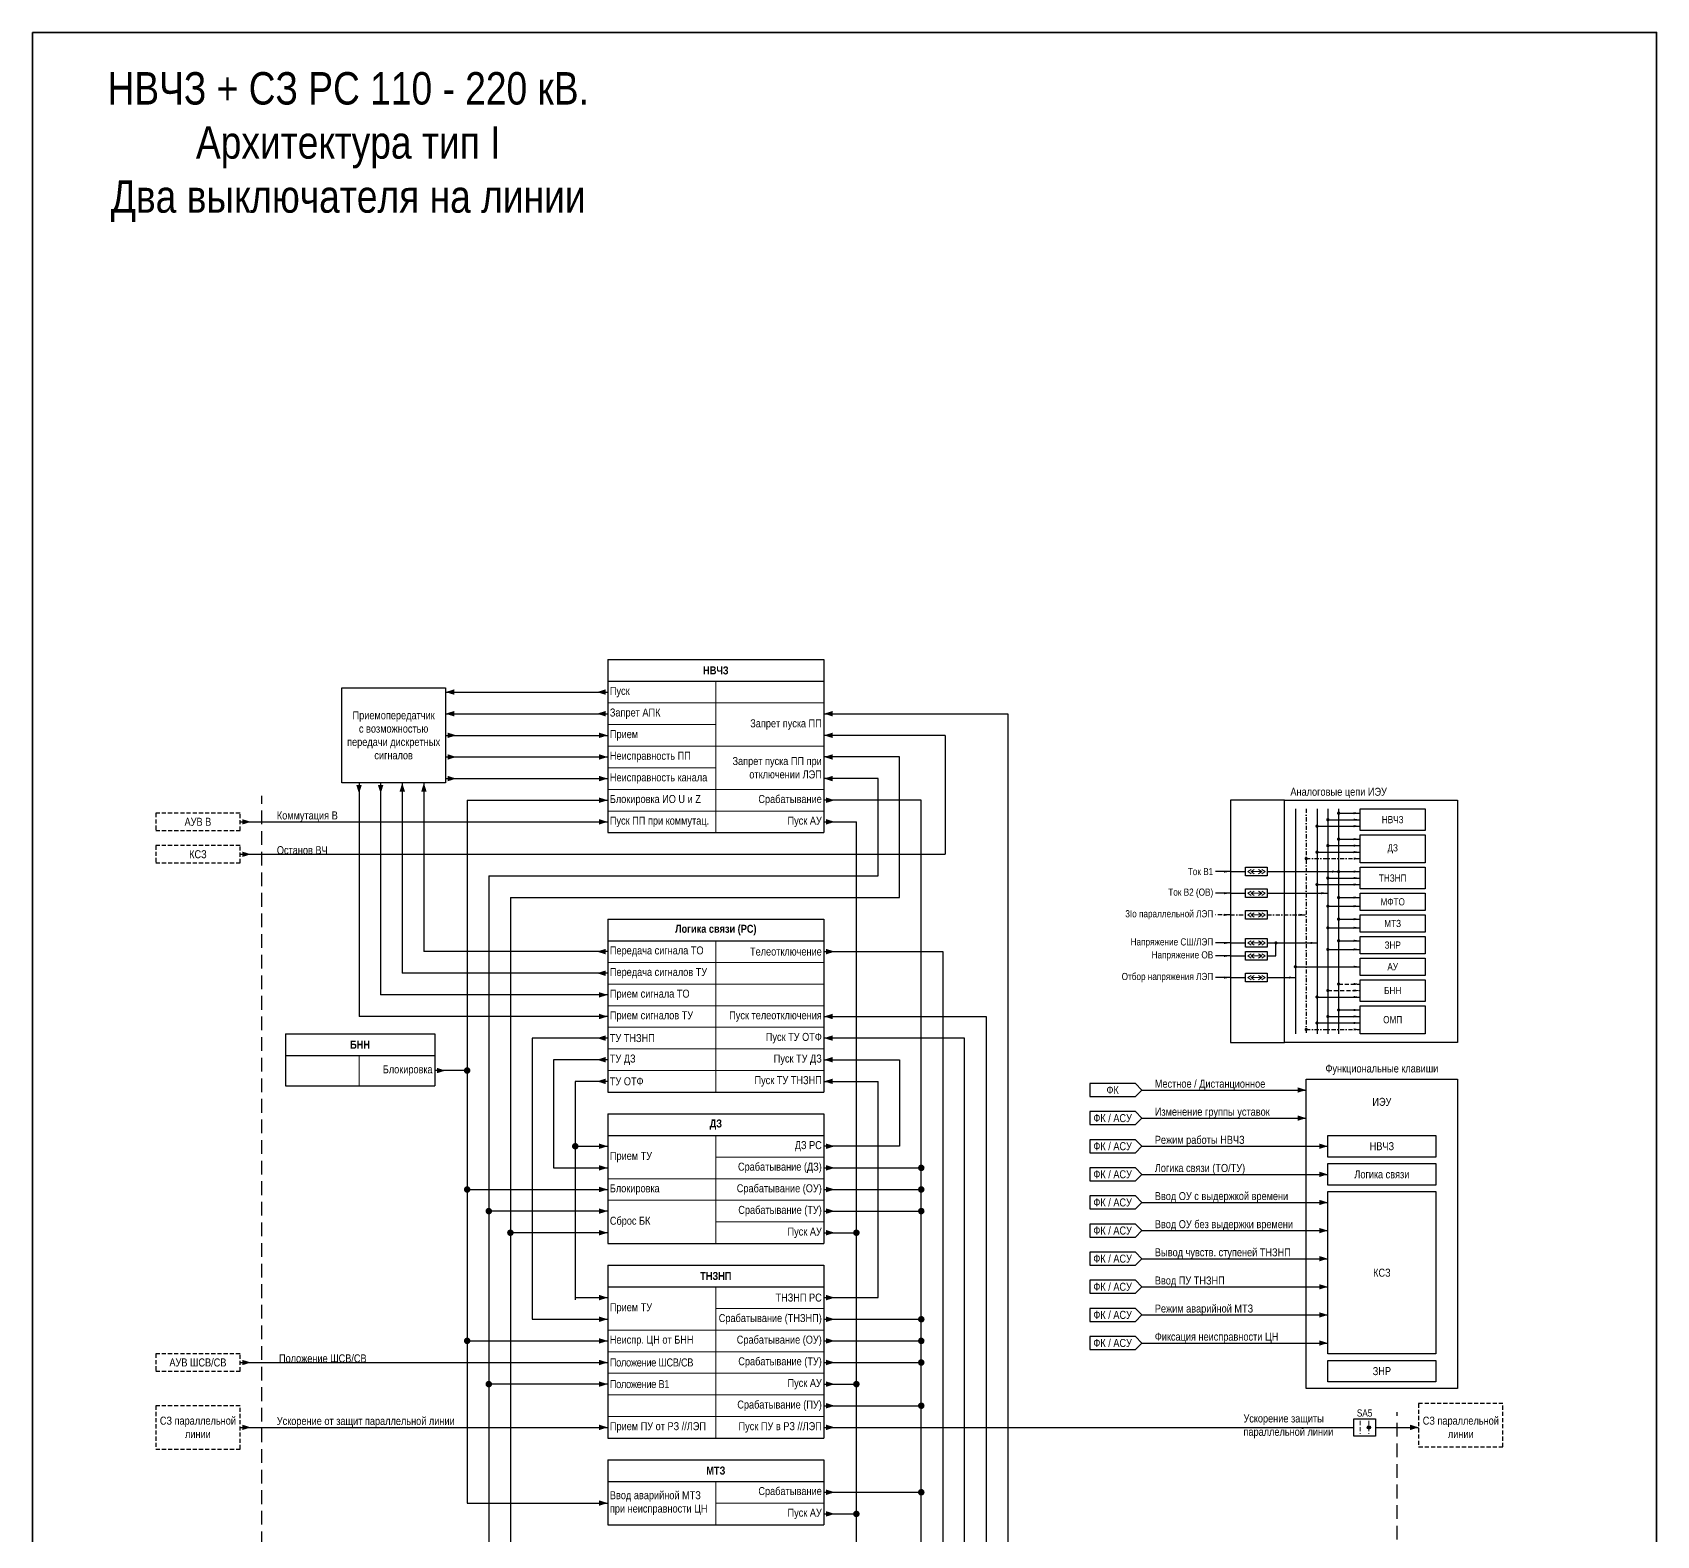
# Model space of a CAD drawing. Header units: millimetres. Extents: x -14593 to 14732, y -17400 to 5232.
# Drawn here: x 7284 to 8035, y -725 to -30 of the extents above; entities that cross this region are included whole.
import ezdxf
from ezdxf.enums import TextEntityAlignment as Align

# ---------------------------------------------------------------- set-up
doc = ezdxf.new("R2010")
doc.units = ezdxf.units.MM
doc.linetypes.add('штриховая2', pattern=[9.525, 6.35, -3.175])
doc.linetypes.add('штрихпунктирная2', pattern=[12.7, 6.35, -3.175, 0, -3.175])
for name, color, linetype, lineweight in [('Основная', 7, 'Continuous', 30), ('Отключение_включение', 1, 'Continuous', 30), ('Тонкая', 7, 'Continuous', 18), ('Цепи внешние', 84, 'Continuous', 30), ('Цепи внутренние', 5, 'Continuous', 30), ('Цепи ТН', 200, 'Continuous', 30), ('Цепи ТТ', 23, 'Continuous', 30), ('Цепи ТТ  других присоединений', 23, 'штрихпунктирная2', 30), ('Цепь - ФК и АСУ', 132, 'Continuous', 30), ('Штриховая', 7, 'штриховая2', 20)]:
    doc.layers.add(name, color=color, linetype=linetype, lineweight=lineweight)
doc.layers.add('Рамка', color=8, linetype='Continuous', lineweight=35, plot=False)
doc.styles.add('Narrow', font='ARIALN.TTF')
doc.styles.add('Табл дан', font='ARIALN.TTF')
doc.styles.add('Табл загол', font='ARIALNB.TTF')

# ---------------------------------------------------------------- blocks, each defined once
blk = doc.blocks.new('*T272')
at = {"layer": 'Основная', "color": 0, "linetype": 'ByBlock', "lineweight": -2, "transparency": 16777216}
for p, q in [((0, 0), (100, 0)), ((0, 0), (0, -10)), ((100, 0), (100, -10))]:
    blk.add_line(p, q, dxfattribs=at)
at = {"layer": 'Основная', "color": 0, "linetype": 'ByBlock', "lineweight": 30, "transparency": 16777216}
for p, q in [((0, -10), (100, -10)), ((0, -10), (0, -60)), ((100, -10), (100, -60)), ((0, -60), (100, -60))]:
    blk.add_line(p, q, dxfattribs=at)
at = {"layer": 'Основная', "color": 0, "linetype": 'ByBlock', "lineweight": 18, "transparency": 16777216}
for p, q in [((50, -10), (50, -60)), ((50, -20), (100, -20)), ((0, -30), (100, -30)), ((0, -40), (100, -40)), ((50, -50), (100, -50))]:
    blk.add_line(p, q, dxfattribs=at)
at = {"layer": 'Основная', "color": 0, "transparency": 16777216, "char_height": 3.7}
for s, insert, width, attachment_point, style in [('{\\C256;ДЗ}', (50, -5), 97, 5, 'Табл загол'), ('ДЗ РС', (99, -15), 48, 6, 'Табл дан'), ('Прием ТУ', (1, -20), 48, 4, 'Табл дан'), ('Срабатывание (ДЗ)', (99, -25), 48, 6, 'Табл дан'), ('{\\C256;Блокировка}', (1, -35), 48, 4, 'Табл дан'), ('Срабатывание (ОУ)', (99, -35), 48, 6, 'Табл дан'), ('Срабатывание (ТУ)', (99, -45), 48, 6, 'Табл дан'), ('Сброс БК', (1, -50), 48, 4, 'Табл дан'), ('Пуск АУ', (99, -55), 48, 6, 'Табл дан')]:
    blk.add_mtext(s, dxfattribs=dict(at, insert=insert, width=width, attachment_point=attachment_point, style=style))
blk = doc.blocks.new('*T273')
at = {"layer": 'Основная', "color": 0, "linetype": 'ByBlock', "lineweight": -2, "transparency": 16777216}
for p, q in [((0, 0), (100, 0)), ((0, 0), (0, -10)), ((100, 0), (100, -10))]:
    blk.add_line(p, q, dxfattribs=at)
at = {"layer": 'Основная', "color": 0, "linetype": 'ByBlock', "lineweight": 30, "transparency": 16777216}
for p, q in [((0, -10), (100, -10)), ((0, -10), (0, -80)), ((100, -10), (100, -80)), ((0, -80), (100, -80))]:
    blk.add_line(p, q, dxfattribs=at)
at = {"layer": 'Основная', "color": 0, "linetype": 'ByBlock', "lineweight": 18, "transparency": 16777216}
for p, q in [((50, -10), (50, -80)), ((50, -20), (100, -20)), ((0, -30), (100, -30)), ((0, -40), (100, -40)), ((0, -50), (100, -50)), ((0, -60), (100, -60)), ((0, -70), (100, -70))]:
    blk.add_line(p, q, dxfattribs=at)
at = {"layer": 'Основная', "color": 0, "transparency": 16777216, "char_height": 3.7}
for s, insert, width, attachment_point, style in [('{\\C256;ТНЗНП}', (50, -5), 97, 5, 'Табл загол'), ('ТНЗНП РС', (99, -15), 48, 6, 'Табл дан'), ('Прием ТУ', (1, -20), 48, 4, 'Табл дан'), ('Срабатывание ({\\C256;ТНЗНП)}', (99, -25), 48, 6, 'Табл дан'), ('{\\C256;Неиспр. ЦН от БНН}', (1, -35), 48, 4, 'Табл дан'), ('Срабатывание (ОУ)', (99, -35), 48, 6, 'Табл дан'), ('{\\T0.95;Положение ШСВ/СВ}', (1, -45), 48, 4, 'Табл дан'), ('Срабатывание (ТУ)', (99, -45), 48, 6, 'Табл дан'), ('{\\T0.95;Положение В1}', (1, -55), 48, 4, 'Табл дан'), ('Пуск АУ', (99, -55), 48, 6, 'Табл дан'), ('Срабатывание (ПУ)', (99, -65), 48, 6, 'Табл дан'), ('Прием ПУ от РЗ //ЛЭП', (1, -75), 48, 4, 'Табл дан'), ('Пуск ПУ в РЗ //ЛЭП', (99, -75), 48, 6, 'Табл дан')]:
    blk.add_mtext(s, dxfattribs=dict(at, insert=insert, width=width, attachment_point=attachment_point, style=style))
blk = doc.blocks.new('*T275')
at = {"layer": 'Основная', "color": 0, "linetype": 'ByBlock', "lineweight": -2, "transparency": 16777216}
for p, q in [((0, 0), (100, 0)), ((0, 0), (0, -10)), ((100, 0), (100, -10))]:
    blk.add_line(p, q, dxfattribs=at)
at = {"layer": 'Основная', "color": 0, "linetype": 'ByBlock', "lineweight": 30, "transparency": 16777216}
for p, q in [((0, -10), (100, -10)), ((0, -10), (0, -30)), ((100, -10), (100, -30)), ((0, -30), (100, -30))]:
    blk.add_line(p, q, dxfattribs=at)
at = {"layer": 'Основная', "color": 0, "linetype": 'ByBlock', "lineweight": 18, "transparency": 16777216}
for p, q in [((50, -10), (50, -30)), ((50, -20), (100, -20))]:
    blk.add_line(p, q, dxfattribs=at)
at = {"layer": 'Основная', "color": 0, "transparency": 16777216, "char_height": 3.7}
for s, insert, width, attachment_point, style in [('{\\C256;МТЗ}', (50, -5), 97, 5, 'Табл загол'), ('Ввод аварийной МТЗ при неисправности ЦН', (1, -20), 48, 4, 'Табл дан'), ('Срабатывание', (99, -15), 48, 6, 'Табл дан'), ('Пуск АУ', (99, -25), 48, 6, 'Табл дан')]:
    blk.add_mtext(s, dxfattribs=dict(at, insert=insert, width=width, attachment_point=attachment_point, style=style))
blk = doc.blocks.new('Point')
at = {"layer": 'Основная', "color": 0, "const_width": 1.5}
blk.add_lwpolyline([(-0.75, 0, 1), (0.75, 0, 1)], format="xyb", close=True, dxfattribs=at)
blk = doc.blocks.new('*T271')
at = {"layer": 'Основная', "color": 0, "linetype": 'ByBlock', "lineweight": -2, "transparency": 16777216}
for p, q in [((0, 0), (69, 0)), ((0, 0), (0, -10)), ((69, 0), (69, -10))]:
    blk.add_line(p, q, dxfattribs=at)
at = {"layer": 'Основная', "color": 0, "linetype": 'ByBlock', "lineweight": 30, "transparency": 16777216}
for p, q in [((0, -10), (69, -10)), ((0, -10), (0, -24)), ((69, -10), (69, -24)), ((0, -24), (69, -24))]:
    blk.add_line(p, q, dxfattribs=at)
at = {"layer": 'Основная', "color": 0, "linetype": 'ByBlock', "lineweight": 18, "transparency": 16777216}
blk.add_line((34, -10), (34, -24), dxfattribs=at)
at = {"layer": 'Основная', "color": 0, "transparency": 16777216, "char_height": 3.7}
for s, insert, width, attachment_point, style in [('{\\C256;БНН}', (34.5, -5), 66, 5, 'Табл загол'), ('Блокировка', (68, -17), 33, 6, 'Табл дан')]:
    blk.add_mtext(s, dxfattribs=dict(at, insert=insert, width=width, attachment_point=attachment_point, style=style))
blk = doc.blocks.new('*T279')
at = {"layer": 'Основная', "color": 0, "linetype": 'ByBlock', "lineweight": -2, "transparency": 16777216}
for p, q in [((0, 0), (100, 0)), ((0, 0), (0, -10)), ((100, 0), (100, -10))]:
    blk.add_line(p, q, dxfattribs=at)
at = {"layer": 'Основная', "color": 0, "linetype": 'ByBlock', "lineweight": 30, "transparency": 16777216}
for p, q in [((0, -10), (100, -10)), ((0, -10), (0, -80)), ((100, -10), (100, -80)), ((0, -80), (100, -80))]:
    blk.add_line(p, q, dxfattribs=at)
at = {"layer": 'Основная', "color": 0, "linetype": 'ByBlock', "lineweight": 18, "transparency": 16777216}
for p, q in [((50, -10), (50, -80)), ((0, -20), (100, -20)), ((0, -30), (50, -30)), ((0, -40), (100, -40)), ((0, -50), (50, -50)), ((0, -60), (100, -60)), ((0, -70), (100, -70))]:
    blk.add_line(p, q, dxfattribs=at)
at = {"layer": 'Основная', "color": 0, "transparency": 16777216, "char_height": 3.7}
for s, insert, width, attachment_point, style in [('НВЧЗ', (50, -5), 97, 5, 'Табл загол'), ('{\\C256;Пуск}', (1, -15), 48, 4, 'Табл дан'), ('{\\C256;Запрет АПК\\P}', (1, -25), 48, 4, 'Табл дан'), ('{\\C256;Запрет пуска ПП\\P}', (99, -30), 48, 6, 'Табл дан'), ('{\\C256;Прием\\P}', (1, -35), 48, 4, 'Табл дан'), ('{\\C256;Неисправность ПП\\P}', (1, -45), 48, 4, 'Табл дан'), ('{\\C256;Запрет пуска ПП при отключении ЛЭП}', (99, -50), 48, 6, 'Табл дан'), ('{\\C256;Неисправность канала\\P}', (1, -55), 48, 4, 'Табл дан'), ('Блокировка ИО U и Z', (1, -65), 48, 4, 'Табл дан'), ('Срабатывание ', (99, -65), 48, 6, 'Табл дан'), ('Пуск ПП при коммутац.', (1, -75), 48, 4, 'Табл дан'), ('Пуск АУ', (99, -75), 48, 6, 'Табл дан')]:
    blk.add_mtext(s, dxfattribs=dict(at, insert=insert, width=width, attachment_point=attachment_point, style=style))
blk = doc.blocks.new('*T282')
at = {"layer": 'Основная', "color": 0, "linetype": 'ByBlock', "lineweight": -2, "transparency": 16777216}
for p, q in [((0, 0), (100, 0)), ((0, 0), (0, -10)), ((100, 0), (100, -10))]:
    blk.add_line(p, q, dxfattribs=at)
at = {"layer": 'Основная', "color": 0, "linetype": 'ByBlock', "lineweight": 30, "transparency": 16777216}
for p, q in [((0, -10), (100, -10)), ((0, -10), (0, -80)), ((100, -10), (100, -80)), ((0, -80), (100, -80))]:
    blk.add_line(p, q, dxfattribs=at)
at = {"layer": 'Основная', "color": 0, "linetype": 'ByBlock', "lineweight": 18, "transparency": 16777216}
for p, q in [((50, -10), (50, -80)), ((0, -20), (100, -20)), ((0, -30), (100, -30)), ((0, -40), (100, -40)), ((0, -50), (100, -50)), ((0, -60), (100, -60)), ((0, -70), (100, -70))]:
    blk.add_line(p, q, dxfattribs=at)
at = {"layer": 'Основная', "color": 0, "transparency": 16777216, "char_height": 3.7}
for s, insert, width, attachment_point, style in [('Логика связи (РС)', (50, -5), 97, 5, 'Табл загол'), ('Передача сигнала ТО ', (1, -15), 48, 4, 'Табл дан'), ('Телеотключение', (99, -15), 48, 6, 'Табл дан'), ('Передача сигналов ТУ', (1, -25), 48, 4, 'Табл дан'), ('Прием сигнала ТО ', (1, -35), 48, 4, 'Табл дан'), ('Прием сигналов ТУ', (1, -45), 48, 4, 'Табл дан'), ('Пуск телеотключения', (99, -45), 48, 6, 'Табл дан'), ('Пуск ТУ ОТФ', (99, -55), 48, 6, 'Табл дан'), ('ТУ ТНЗНП', (1, -55), 48, 4, 'Табл дан'), ('ТУ ДЗ', (1, -65), 48, 4, 'Табл дан'), ('Пуск ТУ ДЗ', (99, -65), 48, 6, 'Табл дан'), ('ТУ ОТФ', (1, -75), 48, 4, 'Табл дан'), ('Пуск ТУ ТНЗНП', (99, -75), 48, 6, 'Табл дан')]:
    blk.add_mtext(s, dxfattribs=dict(at, insert=insert, width=width, attachment_point=attachment_point, style=style))

msp = doc.modelspace()

# ---------------------------------------------------------------- hatches: boundary and pattern name
at = {"lineweight": 25, "ltscale": 0.25}
h = msp.add_hatch(color=256, dxfattribs=at)
edge = h.paths.add_edge_path()
edge.add_arc((7902, -675), 0.75, 0, 360)

# ---------------------------------------------------------------- linework, layer by layer
msp.add_circle((7902, -675), 0.75, dxfattribs=at)
at = {"layer": 'Основная'}
for points in [[(7427, -333), (7475, -333), (7475, -377), (7427, -377)], [(7898, -389), (7928, -389), (7928, -399), (7898, -399)], [(7898, -401), (7928, -401), (7928, -414), (7898, -414)], [(7845, -416), (7855, -416), (7855, -420), (7845, -420)], [(7898, -416), (7928, -416), (7928, -426), (7898, -426)], [(7845, -426), (7855, -426), (7855, -430), (7845, -430)], [(7898, -428), (7928, -428), (7928, -436), (7898, -436)], [(7845, -436), (7855, -436), (7855, -440), (7845, -440)], [(7898, -438), (7928, -438), (7928, -446), (7898, -446)], [(7845, -449), (7855, -449), (7855, -453), (7845, -453)], [(7898, -448), (7928, -448), (7928, -456), (7898, -456)], [(7845, -455), (7855, -455), (7855, -459), (7845, -459)], [(7898, -458), (7928, -458), (7928, -466), (7898, -466)], [(7845, -465), (7855, -465), (7855, -469), (7845, -469)], [(7898, -468), (7928, -468), (7928, -478), (7898, -478)], [(7898, -480), (7928, -480), (7928, -493), (7898, -493)], [(7873, -514), (7943, -514), (7943, -657), (7873, -657)], [(7895, -671), (7905, -671), (7905, -679), (7895, -679)]]:
    msp.add_lwpolyline(points, close=True, dxfattribs=at)
at = {"layer": 'Основная', "ltscale": 0.3}
msp.add_lwpolyline([(7863, -385), (7838, -385), (7838, -497), (7863, -497)], dxfattribs=at)
for points in [[(7863, -385), (7943, -385), (7943, -497), (7863, -497)], [(7883, -540), (7933, -540), (7933, -550), (7883, -550)], [(7883, -553), (7933, -553), (7933, -563), (7883, -563)], [(7883, -566), (7933, -566), (7933, -641), (7883, -641)], [(7883, -644), (7933, -644), (7933, -654), (7883, -654)]]:
    msp.add_lwpolyline(points, close=True, dxfattribs=at)
at = {"layer": 'Отключение_включение', "ltscale": 0.3}
for points in [[(7445, -382, 0, 2.5, 0), (7445, -378, 0, 0, 0)], [(7465, -377, 0, 2.5, 0), (7465, -381, 0, 0, 0)], [(7655, -385, 0, 2.5, 0), (7651, -385, 0, 0, 0)], [(7545, -455, 0, 2.5, 0), (7549, -455, 0, 0, 0)], [(7655, -455, 0, 2.5, 0), (7651, -455, 0, 0, 0)], [(7550, -475, 0, 2.5, 0), (7546, -475, 0, 0, 0)], [(7650, -485, 0, 2.5, 0), (7654, -485, 0, 0, 0)], [(7655, -555, 0, 2.5, 0), (7651, -555, 0, 0, 0)], [(7655, -565, 0, 2.5, 0), (7651, -565, 0, 0, 0)], [(7655, -575, 0, 2.5, 0), (7651, -575, 0, 0, 0)], [(7655, -625, 0, 2.5, 0), (7651, -625, 0, 0, 0)], [(7655, -635, 0, 2.5, 0), (7651, -635, 0, 0, 0)], [(7655, -645, 0, 2.5, 0), (7651, -645, 0, 0, 0)], [(7655, -665, 0, 2.5, 0), (7651, -665, 0, 0, 0)], [(7655, -705, 0, 2.5, 0), (7651, -705, 0, 0, 0)]]:
    msp.add_lwpolyline(points, format="xyseb", dxfattribs=at)
at = {"layer": 'Отключение_включение'}
for points in [[(7445, -377), (7445, -475)], [(7465, -377), (7465, -455)], [(7650, -555), (7695, -555)], [(7650, -565), (7695, -565)], [(7650, -575), (7695, -575)], [(7650, -645), (7695, -645)], [(7650, -665), (7695, -665)]]:
    msp.add_lwpolyline(points, dxfattribs=at)
at = {"layer": 'Отключение_включение', "ltscale": 0.3}
for points in [[(7695, -385), (7650, -385)], [(7695, -855), (7695, -385)], [(7517, -455), (7465, -455)], [(7550, -455), (7517, -455)], [(7650, -455), (7705, -455)], [(7705, -455), (7705, -845)], [(7550, -475), (7445, -475)], [(7650, -485), (7725, -485)], [(7725, -485), (7725, -805)], [(7650, -625), (7695, -625)], [(7650, -635), (7695, -635), (7695, -635)], [(7650, -705), (7695, -705)]]:
    msp.add_lwpolyline(points, dxfattribs=at)
at = {"layer": 'Рамка', "color": 1}
msp.add_lwpolyline([(7284, -30), (8035, -30), (8035, -1173), (7284, -1173)], close=True, dxfattribs=at)
at = {"layer": 'Тонкая', "ltscale": 0.25}
for p, q in [((7846, -418), (7847.5, -417)), ((7847.5, -419), (7846, -418)), ((7847.5, -418), (7849, -417)), ((7849, -419), (7847.5, -418)), ((7852.5, -418), (7851, -417)), ((7851, -419), (7852.5, -418)), ((7854, -418), (7852.5, -417)), ((7852.5, -419), (7854, -418)), ((7846, -428), (7847.5, -427)), ((7847.5, -429), (7846, -428)), ((7847.5, -428), (7849, -427)), ((7849, -429), (7847.5, -428)), ((7852.5, -428), (7851, -427)), ((7851, -429), (7852.5, -428)), ((7854, -428), (7852.5, -427)), ((7852.5, -429), (7854, -428)), ((7846, -438), (7847.5, -437)), ((7847.5, -439), (7846, -438)), ((7847.5, -438), (7849, -437)), ((7849, -439), (7847.5, -438)), ((7852.5, -438), (7851, -437)), ((7851, -439), (7852.5, -438)), ((7854, -438), (7852.5, -437)), ((7852.5, -439), (7854, -438)), ((7846, -451), (7847.5, -450)), ((7847.5, -451), (7849, -450)), ((7852.5, -451), (7851, -450)), ((7854, -451), (7852.5, -450)), ((7847.5, -452), (7846, -451)), ((7846, -457), (7847.5, -456)), ((7847.5, -458), (7846, -457)), ((7849, -452), (7847.5, -451)), ((7847.5, -457), (7849, -456)), ((7849, -458), (7847.5, -457)), ((7851, -452), (7852.5, -451)), ((7852.5, -457), (7851, -456)), ((7851, -458), (7852.5, -457)), ((7852.5, -452), (7854, -451)), ((7854, -457), (7852.5, -456)), ((7852.5, -458), (7854, -457)), ((7846, -467), (7847.5, -466)), ((7847.5, -468), (7846, -467)), ((7847.5, -467), (7849, -466)), ((7849, -468), (7847.5, -467)), ((7852.5, -467), (7851, -466)), ((7851, -468), (7852.5, -467)), ((7854, -467), (7852.5, -466)), ((7852.5, -468), (7854, -467))]:
    msp.add_line(p, q, dxfattribs=at)
at = {"layer": 'Тонкая'}
for p, q in [((7852.5, -418), (7847.5, -418)), ((7852.5, -428), (7847.5, -428)), ((7852.5, -438), (7847.5, -438)), ((7852.5, -451), (7847.5, -451)), ((7852.5, -457), (7847.5, -457)), ((7852.5, -467), (7847.5, -467))]:
    msp.add_line(p, q, dxfattribs=at)
at = {"layer": 'Цепи внешние', "ltscale": 0.3}
for points in [[(7650, -355, 0, 2.5, 0), (7654, -355, 0, 0, 0)], [(7650, -365, 0, 2.5, 0), (7654, -365, 0, 0, 0)], [(7650, -375, 0, 2.5, 0), (7654, -375, 0, 0, 0)], [(7385, -395, 0, 2.5, 0), (7381, -395, 0, 0, 0)], [(7550, -395, 0, 2.5, 0), (7546, -395, 0, 0, 0)], [(7385, -410, 0, 2.5, 0), (7381, -410, 0, 0, 0)], [(7550, -575, 0, 2.5, 0), (7546, -575, 0, 0, 0)], [(7550, -585, 0, 2.5, 0), (7546, -585, 0, 0, 0)], [(7385, -645, 0, 2.5, 0), (7381, -645, 0, 0, 0)], [(7550, -645, 0, 2.5, 0), (7546, -645, 0, 0, 0)], [(7550, -655, 0, 2.5, 0), (7546, -655, 0, 0, 0)], [(7385, -675, 0, 2.5, 0), (7381, -675, 0, 0, 0)], [(7550, -675, 0, 2.5, 0), (7546, -675, 0, 0, 0)], [(7655, -675, 0, 2.5, 0), (7651, -675, 0, 0, 0)], [(7925, -675, 0, 2.5, 0), (7921, -675, 0, 0, 0)]]:
    msp.add_lwpolyline(points, format="xyseb", dxfattribs=at)
at = {"layer": 'Цепи внешние'}
for points in [[(7706, -355), (7650, -355)], [(7706, -355), (7706, -410)], [(7685, -365), (7650, -365)], [(7685, -430), (7685, -365)], [(7675, -375), (7650, -375)], [(7675, -420), (7675, -375)], [(7380, -395), (7550, -395)], [(7380, -410), (7706, -410)], [(7495, -420), (7675, -420)], [(7505, -430), (7685, -430)], [(7380, -645), (7550, -645)], [(7380, -675), (7550, -675)], [(7650, -675), (7895, -675)], [(7905, -675), (7925, -675)]]:
    msp.add_lwpolyline(points, dxfattribs=at)
at = {"layer": 'Цепи внешние', "linetype": 'штриховая2', "ltscale": 0.3}
for points in [[(7380, -391), (7341, -391), (7341, -399), (7380, -399)], [(7380, -406), (7341, -406), (7341, -414), (7380, -414)], [(7380, -641), (7341, -641), (7341, -649), (7380, -649)], [(7380, -665), (7341, -665), (7341, -685), (7380, -685)], [(7964, -664), (7925, -664), (7925, -684), (7964, -684)]]:
    msp.add_lwpolyline(points, close=True, dxfattribs=at)
at = {"layer": 'Цепи внешние', "ltscale": 0.3}
for points in [[(7495, -420), (7495, -825)], [(7505, -430), (7505, -845)], [(7550, -575), (7495, -575)], [(7550, -585), (7505, -585)], [(7550, -655), (7495, -655)]]:
    msp.add_lwpolyline(points, dxfattribs=at)
at = {"layer": 'Цепи внутренние', "ltscale": 0.3}
for points in [[(7475, -335, 0, 2.5, 0), (7479, -335, 0, 0, 0)], [(7545, -335, 0, 2.5, 0), (7549, -335, 0, 0, 0)], [(7475, -345, 0, 2.5, 0), (7479, -345, 0, 0, 0)], [(7545, -345, 0, 2.5, 0), (7549, -345, 0, 0, 0)], [(7650, -345, 0, 2.5, 0), (7654, -345, 0, 0, 0)], [(7480, -355, 0, 2.5, 0), (7476, -355, 0, 0, 0)], [(7550, -355, 0, 2.5, 0), (7546, -355, 0, 0, 0)], [(7480, -365, 0, 2.5, 0), (7476, -365, 0, 0, 0)], [(7550, -365, 0, 2.5, 0), (7546, -365, 0, 0, 0)], [(7480, -375, 0, 2.5, 0), (7476, -375, 0, 0, 0)], [(7550, -375, 0, 2.5, 0), (7546, -375, 0, 0, 0)], [(7435, -382, 0, 2.5, 0), (7435, -378, 0, 0, 0)], [(7455, -377, 0, 2.5, 0), (7455, -381, 0, 0, 0)], [(7550, -385, 0, 2.5, 0), (7546, -385, 0, 0, 0)], [(7655, -395, 0, 2.5, 0), (7651, -395, 0, 0, 0)], [(7545, -465, 0, 2.5, 0), (7549, -465, 0, 0, 0)], [(7550, -485, 0, 2.5, 0), (7546, -485, 0, 0, 0)], [(7545, -495, 0, 2.5, 0), (7549, -495, 0, 0, 0)], [(7650, -495, 0, 2.5, 0), (7654, -495, 0, 0, 0)], [(7475, -510, 0, 2.5, 0), (7471, -510, 0, 0, 0)], [(7545, -505, 0, 2.5, 0), (7549, -505, 0, 0, 0)], [(7650, -505, 0, 2.5, 0), (7654, -505, 0, 0, 0)], [(7545, -515, 0, 2.5, 0), (7549, -515, 0, 0, 0)], [(7650, -515, 0, 2.5, 0), (7654, -515, 0, 0, 0)], [(7550, -545, 0, 2.5, 0), (7546, -545, 0, 0, 0)], [(7655, -545, 0, 2.5, 0), (7651, -545, 0, 0, 0)], [(7550, -555, 0, 2.5, 0), (7546, -555, 0, 0, 0)], [(7550, -565, 0, 2.5, 0), (7546, -565, 0, 0, 0)], [(7655, -585, 0, 2.5, 0), (7651, -585, 0, 0, 0)], [(7550, -615, 0, 2.5, 0), (7546, -615, 0, 0, 0)], [(7655, -615, 0, 2.5, 0), (7651, -615, 0, 0, 0)], [(7550, -625, 0, 2.5, 0), (7546, -625, 0, 0, 0)], [(7550, -635, 0, 2.5, 0), (7546, -635, 0, 0, 0)], [(7655, -655, 0, 2.5, 0), (7651, -655, 0, 0, 0)], [(7550, -710, 0, 2.5, 0), (7546, -710, 0, 0, 0)], [(7655, -715, 0, 2.5, 0), (7651, -715, 0, 0, 0)]]:
    msp.add_lwpolyline(points, format="xyseb", dxfattribs=at)
at = {"layer": 'Цепи внутренние'}
for points in [[(7475, -335), (7550, -335)], [(7475, -345), (7550, -345)], [(7650, -345), (7735, -345)], [(7735, -345), (7735, -795)], [(7475, -355), (7550, -355)], [(7475, -365), (7550, -365)], [(7475, -375), (7550, -375)], [(7435, -377), (7435, -485)], [(7455, -377), (7455, -465)], [(7485, -385), (7485, -710)], [(7485, -385), (7550, -385)], [(7650, -395), (7665, -395)], [(7665, -785), (7665, -395)], [(7550, -515), (7535, -515)], [(7535, -515), (7535, -616)], [(7485, -565), (7550, -565)], [(7650, -585), (7665, -585)], [(7485, -635), (7550, -635)], [(7650, -655), (7665, -655)], [(7485, -710), (7550, -710)], [(7650, -715), (7665, -715)]]:
    msp.add_lwpolyline(points, dxfattribs=at)
at = {"layer": 'Цепи внутренние', "linetype": 'штриховая2'}
for points in [[(7390, -920), (7390, -383)], [(7915, -965), (7915, -668)]]:
    msp.add_lwpolyline(points, dxfattribs=at)
at = {"layer": 'Цепи внутренние', "ltscale": 0.3}
for points in [[(7517, -465), (7455, -465)], [(7550, -465), (7517, -465)], [(7550, -485), (7435, -485)], [(7515, -495), (7515, -625)], [(7550, -495), (7515, -495)], [(7715, -495), (7650, -495)], [(7715, -815), (7715, -495)], [(7485, -510), (7470, -510)], [(7525, -505), (7525, -555)], [(7550, -505), (7525, -505)], [(7650, -505), (7685, -505)], [(7685, -505), (7685, -545)], [(7650, -515), (7675, -515)], [(7675, -615), (7675, -515)], [(7535, -545), (7550, -545)], [(7685, -545), (7650, -545)], [(7525, -555), (7550, -555)], [(7535, -615), (7550, -615)], [(7650, -615), (7675, -615)], [(7515, -625), (7550, -625)]]:
    msp.add_lwpolyline(points, dxfattribs=at)
at = {"layer": 'Цепи ТН', "ltscale": 0.3}
for points in [[(7868, -389), (7868, -493)], [(7878, -389), (7878, -493)], [(7878, -397), (7898, -397)], [(7878, -409), (7898, -409)], [(7878, -424), (7898, -424)], [(7838, -451), (7831, -451)], [(7838, -457), (7831, -457)], [(7838, -451), (7845, -451)], [(7838, -457), (7845, -457)], [(7855, -451), (7878, -451)], [(7868, -462), (7898, -462)], [(7838, -467), (7831, -467)], [(7838, -467), (7845, -467)], [(7855, -467), (7868, -467)], [(7878, -476), (7898, -476)], [(7878, -488), (7898, -488)]]:
    msp.add_lwpolyline(points, dxfattribs=at)
at = {"layer": 'Цепи ТН'}
for points in [[(7898, -397, 0, 1, 0), (7895, -397, 0, 0, 0)], [(7898, -409, 0, 1, 0), (7895, -409, 0, 0, 0)], [(7898, -424, 0, 1, 0), (7895, -424, 0, 0, 0)], [(7838, -451, 0, 1, 0), (7835, -451, 0, 0, 0)], [(7878, -451, 0, 1, 0), (7875, -451, 0, 0, 0)], [(7838, -457, 0, 1, 0), (7835, -457, 0, 0, 0)], [(7898, -462, 0, 1, 0), (7895, -462, 0, 0, 0)], [(7838, -467, 0, 1, 0), (7835, -467, 0, 0, 0)], [(7868, -467, 0, 1, 0), (7865, -467, 0, 0, 0)], [(7898, -476, 0, 1, 0), (7895, -476, 0, 0, 0)], [(7898, -488, 0, 1, 0), (7895, -488, 0, 0, 0)]]:
    msp.add_lwpolyline(points, format="xyseb", dxfattribs=at)
msp.add_lwpolyline([(7855, -457), (7859, -457), (7859, -451)], dxfattribs=at)
at = {"layer": 'Цепи ТТ', "ltscale": 0.3}
for points in [[(7883, -389), (7883, -493)], [(7888, -389), (7888, -493)], [(7883, -394), (7898, -394)], [(7888, -391), (7898, -391)], [(7888, -403), (7898, -403)], [(7883, -406), (7898, -406)], [(7838, -418), (7831, -418)], [(7838, -418), (7831, -418)], [(7838, -418), (7845, -418)], [(7855, -418), (7888, -418)], [(7888, -418), (7898, -418)], [(7838, -428), (7831, -428)], [(7838, -428), (7845, -428)], [(7855, -428), (7883, -428)], [(7883, -421), (7898, -421)], [(7883, -434), (7898, -434)], [(7888, -430), (7898, -430)], [(7888, -440), (7898, -440)], [(7883, -444), (7898, -444)], [(7888, -450), (7898, -450)], [(7883, -454), (7898, -454)], [(7883, -485), (7898, -485)], [(7888, -482), (7898, -482)]]:
    msp.add_lwpolyline(points, dxfattribs=at)
at = {"layer": 'Цепи ТТ'}
for points in [[(7898, -391, 0, 1, 0), (7895, -391, 0, 0, 0)], [(7898, -394, 0, 1, 0), (7895, -394, 0, 0, 0)], [(7898, -403, 0, 1, 0), (7895, -403, 0, 0, 0)], [(7898, -406, 0, 1, 0), (7895, -406, 0, 0, 0)], [(7838, -418, 0, 1, 0), (7835, -418, 0, 0, 0)], [(7888, -418, 0, 1, 0), (7885, -418, 0, 0, 0)], [(7898, -418, 0, 1, 0), (7895, -418, 0, 0, 0)], [(7898, -421, 0, 1, 0), (7895, -421, 0, 0, 0)], [(7838, -428, 0, 1, 0), (7835, -428, 0, 0, 0)], [(7883, -428, 0, 1, 0), (7880, -428, 0, 0, 0)], [(7898, -430, 0, 1, 0), (7895, -430, 0, 0, 0)], [(7898, -434, 0, 1, 0), (7895, -434, 0, 0, 0)], [(7838, -438, 0, 1, 0), (7835, -438, 0, 0, 0)], [(7873, -438, 0, 1, 0), (7870, -438, 0, 0, 0)], [(7898, -440, 0, 1, 0), (7895, -440, 0, 0, 0)], [(7898, -444, 0, 1, 0), (7895, -444, 0, 0, 0)], [(7898, -450, 0, 1, 0), (7895, -450, 0, 0, 0)], [(7898, -454, 0, 1, 0), (7895, -454, 0, 0, 0)], [(7898, -470, 0, 1, 0), (7895, -470, 0, 0, 0)], [(7898, -473, 0, 1, 0), (7895, -473, 0, 0, 0)], [(7898, -482, 0, 1, 0), (7895, -482, 0, 0, 0)], [(7898, -485, 0, 1, 0), (7895, -485, 0, 0, 0)]]:
    msp.add_lwpolyline(points, format="xyseb", dxfattribs=at)
at = {"layer": 'Цепи ТТ', "linetype": 'штриховая2', "ltscale": 0.3}
for points in [[(7883, -473), (7898, -473)], [(7888, -470), (7898, -470)]]:
    msp.add_lwpolyline(points, dxfattribs=at)
at = {"layer": 'Цепи ТТ  других присоединений', "ltscale": 0.3}
for points in [[(7873, -389), (7873, -493)], [(7873, -412), (7898, -412)], [(7838, -438), (7831, -438)], [(7838, -438), (7845, -438)], [(7855, -438), (7873, -438)], [(7873, -491), (7898, -491)]]:
    msp.add_lwpolyline(points, dxfattribs=at)
at = {"layer": 'Цепи ТТ  других присоединений'}
for points in [[(7898, -412, 0, 1, 0), (7895, -412, 0, 0, 0)], [(7898, -491, 0, 1, 0), (7895, -491, 0, 0, 0)]]:
    msp.add_lwpolyline(points, format="xyseb", dxfattribs=at)
at = {"layer": 'Цепь - ФК и АСУ', "ltscale": 0.3}
for points in [[(7797, -519), (7794, -516), (7773, -516), (7773, -522), (7794, -522), (7797, -519)], [(7797, -532), (7794, -529), (7773, -529), (7773, -535), (7794, -535), (7797, -532)], [(7797, -545), (7794, -542), (7773, -542), (7773, -548), (7794, -548), (7797, -545)], [(7797, -558), (7794, -555), (7773, -555), (7773, -561), (7794, -561), (7797, -558)], [(7797, -571), (7794, -568), (7773, -568), (7773, -574), (7794, -574), (7797, -571)], [(7797, -584), (7794, -581), (7773, -581), (7773, -587), (7794, -587), (7797, -584)], [(7797, -597), (7794, -594), (7773, -594), (7773, -600), (7794, -600), (7797, -597)], [(7797, -610), (7794, -607), (7773, -607), (7773, -613), (7794, -613), (7797, -610)], [(7797, -623), (7794, -620), (7773, -620), (7773, -626), (7794, -626), (7797, -623)], [(7797, -636), (7794, -633), (7773, -633), (7773, -639), (7794, -639), (7797, -636)]]:
    msp.add_lwpolyline(points, dxfattribs=at)
for points in [[(7873, -519, 0, 2.5, 0), (7869, -519, 0, 0, 0)], [(7873, -532, 0, 2.5, 0), (7869, -532, 0, 0, 0)], [(7883, -545, 0, 2.5, 0), (7879, -545, 0, 0, 0)], [(7883, -558, 0, 2.5, 0), (7879, -558, 0, 0, 0)], [(7883, -571, 0, 2.5, 0), (7879, -571, 0, 0, 0)], [(7883, -584, 0, 2.5, 0), (7879, -584, 0, 0, 0)], [(7883, -597, 0, 2.5, 0), (7879, -597, 0, 0, 0)], [(7883, -610, 0, 2.5, 0), (7879, -610, 0, 0, 0)], [(7883, -623, 0, 2.5, 0), (7879, -623, 0, 0, 0)], [(7883, -636, 0, 2.5, 0), (7879, -636, 0, 0, 0)]]:
    msp.add_lwpolyline(points, format="xyseb", dxfattribs=at)
at = {"layer": 'Цепь - ФК и АСУ'}
for points in [[(7797, -519), (7873, -519)], [(7797, -532), (7873, -532)], [(7797, -545), (7883, -545)], [(7797, -558), (7883, -558)], [(7797, -571), (7883, -571)], [(7797, -584), (7883, -584)], [(7797, -597), (7883, -597)], [(7797, -610), (7883, -610)], [(7797, -623), (7883, -623)], [(7797, -636), (7883, -636)]]:
    msp.add_lwpolyline(points, dxfattribs=at)
at = {"layer": 'Штриховая', "ltscale": 0.3}
for p, q in [((7898, -672), (7898, -678)), ((7902, -672), (7902, -678))]:
    msp.add_line(p, q, dxfattribs=at)

# ---------------------------------------------------------------- block references
for name, p in [('*T279', (7550, -320)), ('*T282', (7550, -440)), ('*T271', (7401, -493)), ('*T272', (7550, -530)), ('*T273', (7550, -600)), ('*T275', (7550, -690))]:
    msp.add_blockref(name, p)
at = {"layer": 'Отключение_включение'}
for p in [(7695, -555), (7695, -565), (7695, -575), (7695, -625), (7695, -635), (7695, -645), (7695, -665), (7695, -705)]:
    msp.add_blockref('Point', p, dxfattribs=at)
at = {"layer": 'Цепи внешние'}
for p in [(7495, -575), (7505, -585), (7495, -655)]:
    msp.add_blockref('Point', p, dxfattribs=at)
at = {"layer": 'Цепи внутренние'}
for p in [(7485, -510), (7535, -545), (7485, -565), (7665, -585), (7485, -635), (7665, -655), (7665, -715)]:
    msp.add_blockref('Point', p, dxfattribs=at)
at = {"layer": 'Цепи ТН', "xscale": 0.5, "yscale": 0.5, "zscale": 0.5}
for p in [(7878, -397), (7878, -409), (7878, -424), (7859, -451), (7868, -462), (7878, -476), (7878, -488)]:
    msp.add_blockref('Point', p, dxfattribs=at)
at = {"layer": 'Цепи ТТ', "xscale": 0.5, "yscale": 0.5, "zscale": 0.5}
for p in [(7888, -391), (7883, -394), (7883, -406), (7888, -403), (7883, -421), (7888, -418), (7883, -434), (7888, -430), (7888, -440), (7883, -444), (7888, -450), (7883, -454), (7883, -473), (7888, -470), (7883, -485), (7888, -482)]:
    msp.add_blockref('Point', p, dxfattribs=at)
at = {"layer": 'Цепи ТТ  других присоединений', "xscale": 0.5, "yscale": 0.5, "zscale": 0.5}
for p in [(7873, -412), (7873, -491)]:
    msp.add_blockref('Point', p, dxfattribs=at)

# ---------------------------------------------------------------- texts
at = {"layer": 'Основная', "style": 'Narrow'}
msp.add_text('SA5', height=3.3, dxfattribs=at).set_placement((7900, -670), align=Align.CENTER)
for s, insert, char_height, width, attachment_point in [('Приемопередатчик\\Pс возможностью передачи дискретных сигналов', (7451, -355), 3.7, 48, 5), ('Аналоговые цепи ИЭУ', (7888, -384), 3.7, 89, 8), ('Коммутация В', (7397, -395), 3.7, 65, 7), ('АУВ В', (7360.5, -395), 3.7, 39, 5), ('НВЧЗ', (7913, -394), 3.3, 30, 5), ('ДЗ', (7913, -407.5), 3.3, 30, 5), ('КСЗ', (7360.5, -410), 3.7, 39, 5), ('Останов ВЧ', (7397, -410), 3.7, 65, 7), ('Ток В1', (7830, -418), 3.3, 71.4983, 6), ('ТНЗНП', (7913, -421), 3.3, 30, 5), ('Ток В2 (ОВ)', (7830, -428), 3.3, 71.4983, 6), ('МФТО', (7913, -432), 3.3, 30, 5), ('3Io параллельной ЛЭП', (7830, -438), 3.3, 71.4983, 6), ('МТЗ', (7913, -442), 3.3, 30, 5), ('Напряжение СШ/ЛЭП ', (7830, -451), 3.3, 71.4983, 6), ('ЗНР', (7913, -452), 3.3, 30, 5), ('Напряжение ОВ ', (7830, -457), 3.3, 71.4983, 6), ('Отбор напряжения ЛЭП', (7830, -467), 3.3, 71.4983, 6), ('АУ', (7913, -462), 3.3, 30, 5), ('БНН', (7913, -473), 3.3, 30, 5), ('ОМП', (7913, -486.5), 3.3, 30, 5), ('Функциональные клавиши', (7908, -512), 3.7, 94, 8), ('ФК', (7783.5, -519), 3.7, 21, 5), ('Местное / Дистанционное', (7803, -519), 3.7, 99, 7), ('ИЭУ', (7908, -524.5), 3.7, 70, 5), ('ФК / АСУ', (7783.5, -532), 3.7, 21, 5), ('Изменение группы уставок', (7803, -532), 3.7, 99, 7), ('Режим работы НВЧЗ', (7803, -545), 3.7, 89, 7), ('ФК / АСУ', (7783.5, -545), 3.7, 21, 5), ('НВЧЗ', (7908, -545), 3.7, 50, 5), ('Логика связи (ТО/ТУ)', (7803, -558), 3.7, 89, 7), ('ФК / АСУ', (7783.5, -558), 3.7, 21, 5), ('Логика связи', (7908, -558), 3.7, 50, 5), ('ФК / АСУ', (7783.5, -571), 3.7, 21, 5), ('Ввод ОУ с выдержкой времени', (7803, -571), 3.7, 99, 7), ('ФК / АСУ', (7783.5, -584), 3.7, 21, 5), ('Ввод ОУ без выдержки времени', (7803, -584), 3.7, 99, 7), ('Вывод чувств. ступеней ТНЗНП', (7803, -597), 3.7, 99, 7), ('ФК / АСУ', (7783.5, -597), 3.7, 21, 5), ('ФК / АСУ', (7783.5, -610), 3.7, 21, 5), ('Ввод ПУ ТНЗНП', (7803, -610), 3.7, 99, 7), ('КСЗ', (7908, -603.5), 3.7, 50, 5), ('ФК / АСУ', (7783.5, -623), 3.7, 21, 5), ('Режим аварийной МТЗ', (7803, -623), 3.7, 99, 7), ('ФК / АСУ', (7783.5, -636), 3.7, 21, 5), ('Фиксация неисправности ЦН', (7803, -636), 3.7, 99, 7), ('АУВ ШСВ/СВ', (7360.5, -645), 3.7, 39, 5), ('Положение ШСВ/СВ', (7398, -645), 3.7, 65, 7), ('ЗНР', (7908, -649), 3.7, 50, 5), ('СЗ параллельной линии', (7360.5, -675), 3.7, 39, 5), ('Ускорение от защит параллельной линии', (7397, -675), 3.7, 85, 7), ('Ускорение защиты параллельной линии', (7844, -680), 3.7, 56, 7), ('СЗ параллельной линии', (7944.5, -675), 3.7, 39, 5)]:
    msp.add_mtext(s, dxfattribs=dict(at, insert=insert, char_height=char_height, width=width, attachment_point=attachment_point))
at = {"layer": 'Рамка', "insert": (7430, -83), "char_height": 15, "width": 235, "attachment_point": 5, "style": 'Narrow'}
msp.add_mtext('НВЧЗ + СЗ РС 110 - 220 кВ.\\PАрхитектура тип I\\PДва выключателя на линии', dxfattribs=at)

doc.saveas('drawing.dxf')
